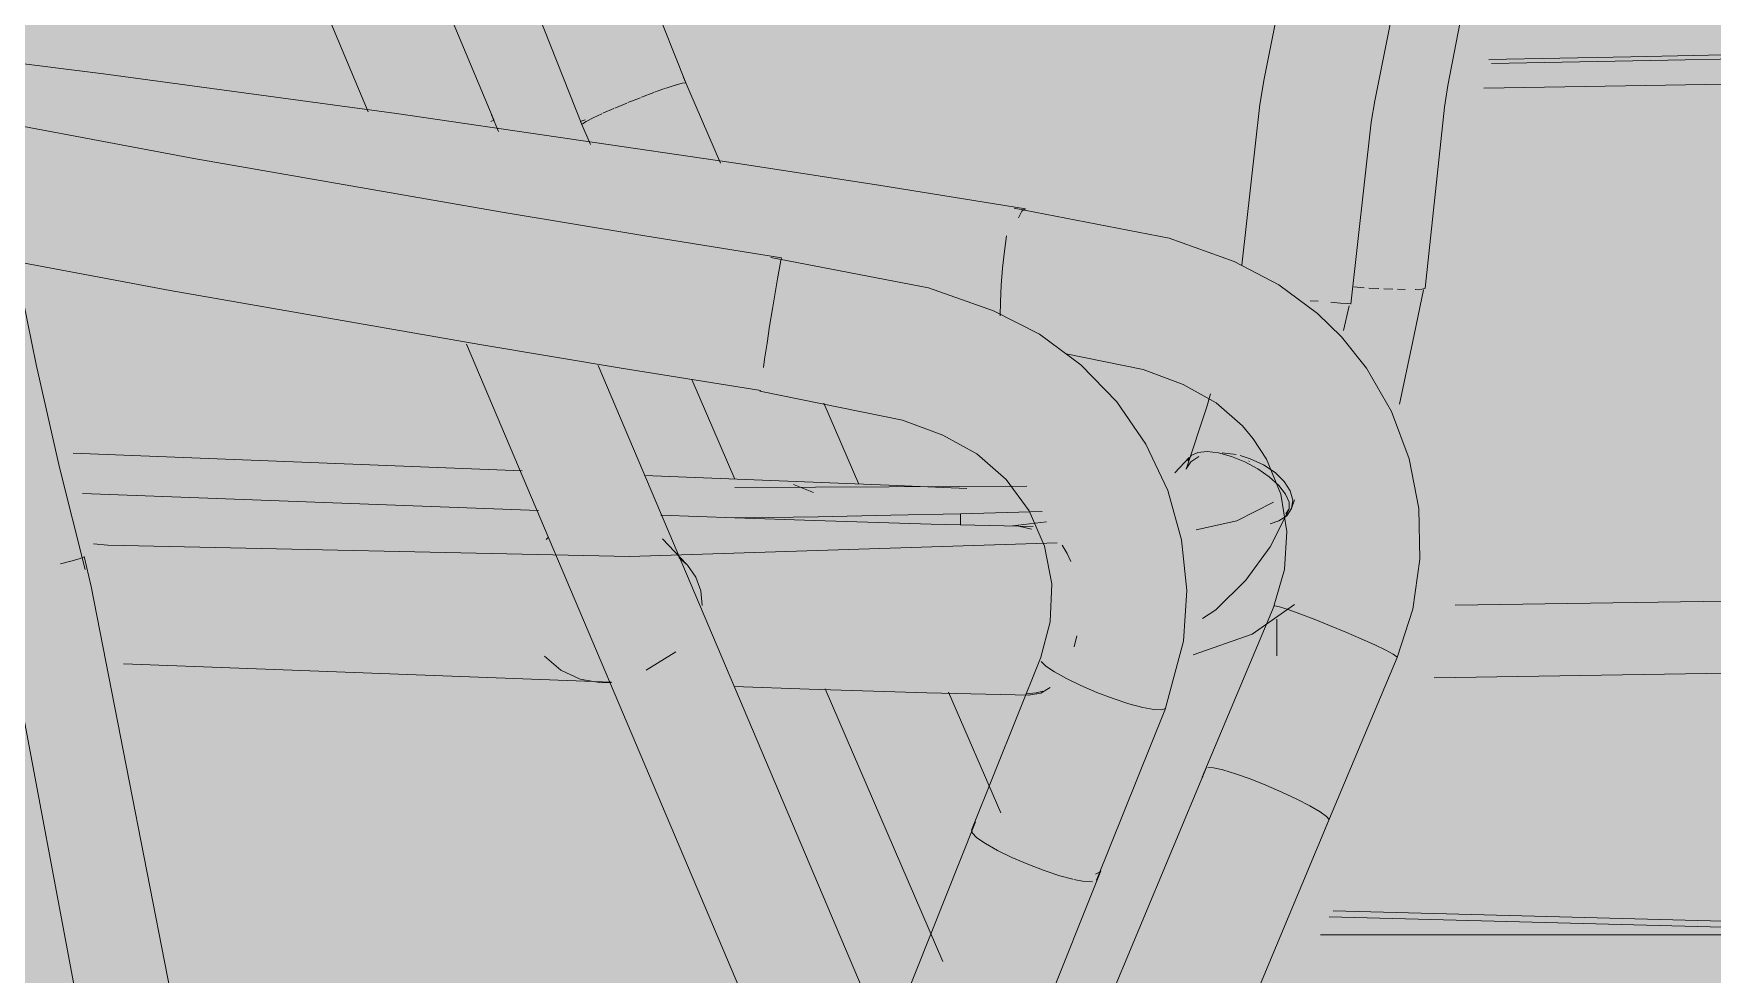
# Model space of a CAD drawing. Header units: inches. Extents: x 31213 to 31218, y -65 to 66.
# Drawn here: x 31215.10627 to 31215.11353, y 65.97429 to 65.97835 of the extents above; entities that cross this region are included whole.
import ezdxf

# ---------------------------------------------------------------- set-up
doc = ezdxf.new("R2010")
doc.units = ezdxf.units.IN
doc.header["$MEASUREMENT"] = 0
for name, color, linetype, lineweight in [('A-FLOR-OTLN', 90, 'Continuous', 9), ('A-GLAZ-CURT', 52, 'Continuous', 9), ('I-FURN', 30, 'Continuous', 9), ('Q-CASE', 31, 'Continuous', 9)]:
    doc.layers.add(name, color=color, linetype=linetype, lineweight=lineweight)

msp = doc.modelspace()

# ---------------------------------------------------------------- hatches: boundary and pattern name
at = {"layer": 'A-GLAZ-CURT', "lineweight": 5, "transparency": 33554458}
msp.add_hatch(color=256, dxfattribs=at).paths.add_polyline_path([(31215.1004862, 65.9601934), (31215.115934, 65.9605782), (31215.115934, 66.0184789), (31215.1004862, 66.0186593), (31215.1004862, 65.9605552)], flags=0)
at = {"layer": 'I-FURN', "lineweight": 5}
h = msp.add_hatch(color=256, dxfattribs=at)
h.paths.add_polyline_path([(31215.1119537, 65.9771778), (31215.1119241, 65.9771873), (31215.1119529, 65.977178)], flags=0)
h.paths.add_polyline_path([(31215.1119663, 65.977297), (31215.1119703, 65.9773252), (31215.1119703, 65.9773321)], flags=0)
h.paths.add_polyline_path([(31215.1119243, 65.979052), (31215.1119527, 65.9791465), (31215.1119313, 65.9790858)], flags=0)
h.paths.add_polyline_path([(31215.1126246, 65.9806432), (31215.1126809, 65.9808138), (31215.1127563, 65.9810029), (31215.1128264, 65.9812204), (31215.1127063, 65.9811656), (31215.1126277, 65.9806574)], flags=0)
for points in [[(31215.1116579, 65.9772671), (31215.1117366, 65.9779386), (31215.1119936, 65.979386), (31215.1120411, 65.9796149), (31215.1122106, 65.9802358), (31215.1121726, 65.9804375), (31215.1121387, 65.9804376), (31215.1118693, 65.979386), (31215.1117447, 65.9787807), (31215.111544, 65.9773364), (31215.1116302, 65.977284)], [(31215.1117932, 65.9780111), (31215.1120564, 65.979386), (31215.1121459, 65.9797981), (31215.1119341, 65.9798489), (31215.1117021, 65.9787709), (31215.1115967, 65.9780419), (31215.1117319, 65.9780208)], [(31215.1120546, 65.977969), (31215.1123273, 65.979386), (31215.11239, 65.9797408), (31215.1121459, 65.9797981), (31215.1119526, 65.9789079), (31215.1117932, 65.9780111), (31215.1120408, 65.9779714)], [(31215.1123573, 65.9780307), (31215.112371, 65.9780328), (31215.1126219, 65.9793857), (31215.1126945, 65.979793), (31215.1124421, 65.9797966), (31215.1121512, 65.9782962), (31215.112115, 65.9780571), (31215.1123282, 65.9780314)], [(31215.1121102, 65.9780578), (31215.1124303, 65.9797405), (31215.1121076, 65.9780582)], [(31215.1088419, 65.9780536), (31215.109091, 65.9781398), (31215.1086733, 65.9791558), (31215.1085465, 65.979134), (31215.10843, 65.9790931), (31215.1086335, 65.9785749)], [(31215.1086456, 65.9779626), (31215.1088419, 65.9780536), (31215.10843, 65.9790931), (31215.1082435, 65.9789774), (31215.1086405, 65.9779752)], [(31215.1081211, 65.9779572), (31215.1082384, 65.9780346), (31215.1078275, 65.9789782), (31215.1076637, 65.9788837), (31215.1076053, 65.9788586), (31215.1080057, 65.9779735), (31215.1081205, 65.9779573)], [(31215.1079746, 65.9779779), (31215.1076053, 65.9788586), (31215.1073933, 65.9788016), (31215.1077532, 65.9780093), (31215.1079486, 65.9779816)], [(31215.1067197, 65.9778577), (31215.1067175, 65.9780049), (31215.1066674, 65.9781216), (31215.1065824, 65.9781776), (31215.1058753, 65.9782485), (31215.1059763, 65.9781689), (31215.106036, 65.9780218), (31215.1060657, 65.9779923), (31215.1061007, 65.9780104), (31215.1061116, 65.9779708), (31215.1067176, 65.977858)], [(31215.1093397, 65.9774865), (31215.1093489, 65.9777729), (31215.1093387, 65.9777868), (31215.106628, 65.9781587), (31215.1066979, 65.9780691), (31215.1067221, 65.9778914), (31215.1067197, 65.9778577), (31215.1092528, 65.9774994)], [(31215.108153, 65.9772999), (31215.1082134, 65.9775006), (31215.1082957, 65.9775801), (31215.1056875, 65.9780057), (31215.10559, 65.9779115), (31215.1055379, 65.9777724), (31215.1081283, 65.9773042)], [(31215.1117056, 65.9772381), (31215.1117932, 65.9780111), (31215.111578, 65.9780448), (31215.1115035, 65.9773531), (31215.1116555, 65.9772685), (31215.1117053, 65.9772382)], [(31215.1119524, 65.977185), (31215.1120116, 65.9779761), (31215.1117932, 65.9780111), (31215.1117105, 65.9772351), (31215.1118264, 65.9771949), (31215.1119292, 65.977187)], [(31215.1120249, 65.9772536), (31215.1120513, 65.9779357), (31215.1120028, 65.9772553), (31215.1120128, 65.9772545)], [(31215.108206, 65.9770073), (31215.1081631, 65.9770487), (31215.1081447, 65.9772255), (31215.1081283, 65.9773042), (31215.1055379, 65.9777724), (31215.1055453, 65.9776256), (31215.10561, 65.9775104), (31215.1057149, 65.9774578), (31215.1081284, 65.9770207)], [(31215.109326, 65.977411), (31215.1093397, 65.9774865), (31215.1070406, 65.9777988), (31215.1093114, 65.9774133)], [(31215.1104685, 65.9773094), (31215.1105454, 65.9775851), (31215.1105588, 65.9775953), (31215.1093489, 65.9777729), (31215.1093558, 65.9776306), (31215.1093397, 65.9774865), (31215.1103167, 65.9773336)], [(31215.1094545, 65.9770874), (31215.1095061, 65.9773825), (31215.1082688, 65.9775719), (31215.1082134, 65.9775006), (31215.108153, 65.9772999), (31215.1092201, 65.9771251)], [(31215.1113264, 65.9771288), (31215.1114087, 65.9773786), (31215.1109983, 65.9775171), (31215.1104977, 65.9775717), (31215.1104619, 65.9773388), (31215.1109286, 65.9772586)], [(31215.1102867, 65.9768454), (31215.1104202, 65.9771503), (31215.1099469, 65.977303), (31215.1094491, 65.9773622), (31215.1094097, 65.9770565), (31215.1098559, 65.9769845)], [(31215.1112405, 65.9768365), (31215.1112549, 65.9769337), (31215.1113264, 65.9771288), (31215.1109025, 65.9772672), (31215.1104619, 65.9773388), (31215.1104729, 65.9771236), (31215.110821, 65.9769539), (31215.1112376, 65.9768374)], [(31215.1121507, 65.9756691), (31215.1122527, 65.9760467), (31215.1122217, 65.9764255), (31215.1121577, 65.9766622), (31215.1119546, 65.9769804), (31215.1118938, 65.9770564), (31215.1116258, 65.9772586), (31215.1114362, 65.9773438), (31215.1113264, 65.9771288), (31215.1117454, 65.9768072), (31215.1119463, 65.9763189), (31215.1118756, 65.975794), (31215.1121181, 65.9756866)], [(31215.1094164, 65.9768096), (31215.1094432, 65.9770136), (31215.1094545, 65.9770874), (31215.108153, 65.9772999), (31215.10815, 65.9770955), (31215.108206, 65.9770073), (31215.1094031, 65.9768117)], [(31215.1119954, 65.9770098), (31215.112042, 65.9772719), (31215.1119767, 65.977286), (31215.1119823, 65.9770263), (31215.1119866, 65.9770208)], [(31215.112166, 65.9767704), (31215.1122533, 65.9772404), (31215.1120435, 65.9772379), (31215.1120128, 65.976988), (31215.1121522, 65.9767949)], [(31215.1122755, 65.9772413), (31215.1122328, 65.9772461), (31215.1122741, 65.9772413)], [(31215.1102027, 65.9766179), (31215.1102867, 65.9768454), (31215.109766, 65.976999), (31215.1094097, 65.9770565), (31215.1094096, 65.9768088), (31215.1099958, 65.9766858), (31215.1101507, 65.976635)], [(31215.111251, 65.9768383), (31215.1107405, 65.9769657), (31215.1108446, 65.976937), (31215.1112376, 65.9768415)], [(31215.1112753, 65.9765009), (31215.1113563, 65.9765371), (31215.1114713, 65.9765324), (31215.1114879, 65.9766867), (31215.1113647, 65.9767883), (31215.1113167, 65.9766312)], [(31215.1115353, 65.9765503), (31215.1115672, 65.9766257), (31215.1114601, 65.9766846), (31215.1114651, 65.9766212), (31215.111521, 65.9766182), (31215.1114904, 65.9765504), (31215.1115321, 65.9765503)], [(31215.111532, 65.9765002), (31215.1115089, 65.9765215), (31215.1115292, 65.9765008)], [(31215.111325, 65.9758324), (31215.1115586, 65.9761033), (31215.1116849, 65.9763611), (31215.1116558, 65.9763982), (31215.1114789, 65.9761429), (31215.1113243, 65.9760314), (31215.1113234, 65.9758541)], [(31215.1122611, 65.9761849), (31215.1122369, 65.976409), (31215.1122185, 65.9764089), (31215.112261, 65.9761857)], [(31215.1065578, 65.9728986), (31215.1064633, 65.9737326), (31215.106235, 65.9751136), (31215.1059889, 65.9761865), (31215.1059253, 65.9763731), (31215.1058501, 65.9763731), (31215.1058249, 65.9762409), (31215.1059619, 65.9757316), (31215.1061647, 65.9747373), (31215.1064409, 65.9729193), (31215.1065513, 65.9729151)], [(31215.1107712, 65.9758427), (31215.110749, 65.9760285), (31215.1107239, 65.9761133), (31215.1106521, 65.9762049), (31215.1105181, 65.976223), (31215.1092994, 65.9762448), (31215.1092764, 65.9758869), (31215.1107695, 65.9758428)], [(31215.1102485, 65.976222), (31215.110279, 65.9762366), (31215.1102485, 65.976276), (31215.1098645, 65.9762405), (31215.1100932, 65.9762262)], [(31215.1068487, 65.9739324), (31215.1069133, 65.9739489), (31215.1065454, 65.9758375), (31215.106474, 65.9760838), (31215.1064372, 65.9760729), (31215.1065636, 65.9755394), (31215.1068033, 65.9742258)], [(31215.1086183, 65.975901), (31215.1085535, 65.976008), (31215.1084014, 65.9760155), (31215.108386, 65.9759215)], [(31215.1091458, 65.9758941), (31215.1091, 65.9760544), (31215.1090654, 65.9760837), (31215.1091247, 65.9759438)], [(31215.1062056, 65.9738196), (31215.1065182, 65.9738591), (31215.1062968, 65.9751136), (31215.1060916, 65.9760095), (31215.1057997, 65.97595), (31215.1060228, 65.9748887)], [(31215.1087268, 65.9755464), (31215.1087222, 65.9755655), (31215.1087455, 65.9755937), (31215.1086183, 65.975901), (31215.108386, 65.9759215), (31215.108427, 65.9757378), (31215.1085518, 65.9756006), (31215.108724, 65.9755469)], [(31215.1115643, 65.9750544), (31215.1118756, 65.975794), (31215.1116386, 65.9758779), (31215.111348, 65.9751352), (31215.1114966, 65.9750817)], [(31215.1118547, 65.9749177), (31215.1121507, 65.9756691), (31215.1118756, 65.975794), (31215.1115643, 65.9750544), (31215.111839, 65.9749286)], [(31215.110571, 65.9747615), (31215.1108578, 65.9755092), (31215.1106282, 65.9756385), (31215.1106258, 65.9756524), (31215.1103304, 65.9748968), (31215.1104399, 65.9748216), (31215.1105022, 65.9747912)], [(31215.1108506, 65.974685), (31215.1108666, 65.9746915), (31215.1111494, 65.9754287), (31215.1110078, 65.9754553), (31215.1108578, 65.9754756), (31215.110571, 65.9747615), (31215.1108174, 65.9746864)], [(31215.1110837, 65.9738682), (31215.1115761, 65.9751128), (31215.1113488, 65.9751803), (31215.1108432, 65.973971), (31215.1110157, 65.9738965)], [(31215.1113712, 65.9737541), (31215.1118622, 65.9749684), (31215.1116692, 65.9750736), (31215.1116001, 65.9751033), (31215.1110837, 65.9738682), (31215.1113566, 65.973759)], [(31215.1101205, 65.9736588), (31215.1105712, 65.9747878), (31215.1103613, 65.9749093), (31215.1103453, 65.9749327), (31215.1099026, 65.973757), (31215.1101177, 65.97366)], [(31215.1103855, 65.9735225), (31215.1104026, 65.9735231), (31215.1108633, 65.9747189), (31215.1107113, 65.9747393), (31215.1105712, 65.9747878), (31215.1101205, 65.9736588), (31215.1103947, 65.9735456)]]:
    msp.add_hatch(color=256, dxfattribs=at).paths.add_polyline_path(points, flags=0)
h = msp.add_hatch(color=256, dxfattribs=at)
h.paths.add_polyline_path([(31215.1064537, 65.9760118), (31215.1064944, 65.9760331), (31215.1061482, 65.9773747), (31215.1060799, 65.9773688), (31215.106425, 65.9761181)], flags=0)
h.paths.add_polyline_path([(31215.1060895, 65.9779751), (31215.1060499, 65.9780667), (31215.1060064, 65.9782093), (31215.1058753, 65.9782652), (31215.1059024, 65.9782326), (31215.1059859, 65.9781545), (31215.1060359, 65.9780218), (31215.1060696, 65.9779789)], flags=0)
h = msp.add_hatch(color=256, dxfattribs=at)
h.paths.add_polyline_path([(31215.1131856, 65.9681109), (31215.1134142, 65.9681162), (31215.1121786, 65.9709069), (31215.1119239, 65.9708993), (31215.1131265, 65.968111)], flags=0)
h.paths.add_polyline_path([(31215.1114759, 65.9719381), (31215.1117588, 65.9719542), (31215.1112113, 65.9731607), (31215.1110807, 65.9728543), (31215.1114689, 65.9719542)], flags=0)
h.paths.add_polyline_path([(31215.1107657, 65.9735845), (31215.1108967, 65.9739528), (31215.1107678, 65.9741941), (31215.110653, 65.9738457), (31215.1107316, 65.9736635)], flags=0)
h.paths.add_polyline_path([(31215.1103172, 65.9746242), (31215.1104523, 65.9749831), (31215.1101961, 65.9755053), (31215.1099372, 65.9755053), (31215.1102783, 65.9747146)], flags=0)
h.paths.add_polyline_path([(31215.1098389, 65.9764051), (31215.1096672, 65.9767587), (31215.1093844, 65.9767869), (31215.1095622, 65.976416), (31215.1098367, 65.9764052)], flags=0)
h.paths.add_polyline_path([(31215.1092404, 65.9777927), (31215.1090677, 65.9781557), (31215.1088375, 65.978055), (31215.1089321, 65.9778385), (31215.1092399, 65.9777928)], flags=0)
h = msp.add_hatch(color=256, dxfattribs=at)
h.paths.add_polyline_path([(31215.1131265, 65.968111), (31215.1119239, 65.9708993), (31215.1117059, 65.9708624), (31215.1129042, 65.9681156), (31215.1130688, 65.9681115)], flags=0)
h.paths.add_polyline_path([(31215.1112452, 65.9719306), (31215.1114689, 65.9719542), (31215.1110656, 65.9728189), (31215.1109644, 65.9725815), (31215.1112406, 65.9719412)], flags=0)
h.paths.add_polyline_path([(31215.1106495, 65.9733116), (31215.1107657, 65.9735845), (31215.1106281, 65.9738457), (31215.110541, 65.973563), (31215.1105792, 65.9734745)], flags=0)
h.paths.add_polyline_path([(31215.1102048, 65.9743425), (31215.1103172, 65.9746242), (31215.1099192, 65.975513), (31215.1096975, 65.9755185), (31215.1101205, 65.974538)], flags=0)
h.paths.add_polyline_path([(31215.1095441, 65.9764167), (31215.109368, 65.9768083), (31215.1091357, 65.976821), (31215.1093304, 65.9764251), (31215.1095344, 65.9764171)], flags=0)
h.paths.add_polyline_path([(31215.1089308, 65.9778387), (31215.1088375, 65.978055), (31215.108646, 65.9779561), (31215.1087035, 65.9778724), (31215.1089294, 65.9778389)], flags=0)
h = msp.add_hatch(color=256, dxfattribs=at)
h.paths.add_polyline_path([(31215.1061833, 65.9769926), (31215.1061717, 65.9769859), (31215.1061717, 65.9770038)], flags=0)
h.paths.add_polyline_path([(31215.1067569, 65.9723), (31215.1070101, 65.9723582), (31215.1069488, 65.9728704), (31215.1069765, 65.9728735), (31215.1069489, 65.97311), (31215.1068617, 65.9738126), (31215.1068398, 65.9737506), (31215.1064212, 65.9760918), (31215.1062387, 65.9767894), (31215.1061276, 65.9771885), (31215.1061166, 65.9771939), (31215.106093, 65.9773193), (31215.1060546, 65.9773926), (31215.1056877, 65.9774304), (31215.1059725, 65.9764897), (31215.1062971, 65.9751135), (31215.1064667, 65.9741619), (31215.1065827, 65.9733565), (31215.1066368, 65.9728703), (31215.1067559, 65.9723047)], flags=0)
h.paths.add_polyline_path([(31215.1065534, 65.9729378), (31215.1065551, 65.9729678), (31215.1065529, 65.9729421)], flags=0)
h.paths.add_polyline_path([(31215.1060384, 65.9760006), (31215.1060394, 65.9760095), (31215.1060375, 65.976004)], flags=0)
h.paths.add_polyline_path([(31215.1058151, 65.9780291), (31215.1058068, 65.9780441), (31215.1058068, 65.9780291)], flags=0)
h = msp.add_hatch(color=256, dxfattribs=at)
h.paths.add_polyline_path([(31215.1123301, 65.9678567), (31215.1125536, 65.9678621), (31215.111244, 65.9708802), (31215.1109951, 65.9708636), (31215.1122708, 65.9678568)], flags=0)
h.paths.add_polyline_path([(31215.1106757, 65.9719135), (31215.1108325, 65.9719185), (31215.1107421, 65.972069), (31215.1106904, 65.9719478)], flags=0)
h.paths.add_polyline_path([(31215.1103002, 65.9725015), (31215.1104431, 65.9728363), (31215.1103096, 65.9730934), (31215.1101781, 65.9727893), (31215.1102693, 65.9725744)], flags=0)
h.paths.add_polyline_path([(31215.1098651, 65.9735272), (31215.1100049, 65.9738692), (31215.1086948, 65.9769177), (31215.1084101, 65.9769566), (31215.1098625, 65.9735333)], flags=0)
h.paths.add_polyline_path([(31215.10828, 65.9779346), (31215.1082384, 65.9779988), (31215.1081821, 65.9779485), (31215.1082799, 65.9779346)], flags=0)
h = msp.add_hatch(color=256, dxfattribs=at)
h.paths.add_polyline_path([(31215.1122741, 65.9772477), (31215.112288, 65.9772505), (31215.1123206, 65.9776426)], flags=0)
h.paths.add_polyline_path([(31215.1122019, 65.9772461), (31215.1122741, 65.9772477), (31215.1123282, 65.9780314), (31215.1121076, 65.9780378), (31215.1120249, 65.9772536), (31215.1121916, 65.9772463)], flags=0)
h = msp.add_hatch(color=256, dxfattribs=at)
h.paths.add_polyline_path([(31215.1104506, 65.9771095), (31215.110425, 65.9771241), (31215.1104281, 65.9771222)], flags=0)
h.paths.add_polyline_path([(31215.1104513, 65.9771318), (31215.1104685, 65.9773094), (31215.1093385, 65.9774799), (31215.1093266, 65.9774109), (31215.1100853, 65.9772586), (31215.1104281, 65.977147)], flags=0)
h = msp.add_hatch(color=256, dxfattribs=at)
h.paths.add_polyline_path([(31215.1117159, 65.9763356), (31215.1117014, 65.9763903), (31215.1115758, 65.976619), (31215.1115147, 65.9766659), (31215.1114903, 65.9765269), (31215.1116395, 65.9764545), (31215.111705, 65.9763755)], flags=0)
h.paths.add_polyline_path([(31215.1119293, 65.9770733), (31215.1119292, 65.977184), (31215.1117916, 65.9771857), (31215.1119259, 65.9770761)], flags=0)
h = msp.add_hatch(color=256, dxfattribs=at)
h.paths.add_polyline_path([(31215.1111494, 65.9754287), (31215.1111653, 65.9754352), (31215.1112011, 65.9756506)], flags=0)
h.paths.add_polyline_path([(31215.1111494, 65.9754287), (31215.1112336, 65.9759607), (31215.1112046, 65.976187), (31215.1111472, 65.9764404), (31215.1108579, 65.9768224), (31215.1107569, 65.976935), (31215.1104098, 65.9771311), (31215.1102867, 65.9768454), (31215.1107164, 65.9765222), (31215.1109295, 65.9760316), (31215.1108694, 65.9755043), (31215.1111161, 65.97543)], flags=0)
h.paths.add_polyline_path([(31215.1111353, 65.9764293), (31215.1109399, 65.9767234), (31215.1110004, 65.9766531)], flags=0)
h = msp.add_hatch(color=256, dxfattribs=at)
h.paths.add_polyline_path([(31215.1118756, 65.975794), (31215.1119463, 65.9763189), (31215.1117454, 65.9768072), (31215.1113264, 65.9771288), (31215.1112425, 65.9768485), (31215.1115424, 65.9766047), (31215.1116872, 65.9762528), (31215.1116589, 65.9759213), (31215.1116589, 65.9758738), (31215.1118079, 65.9758211)], flags=0)
h.paths.add_polyline_path([(31215.1116168, 65.9765293), (31215.1115424, 65.9766047), (31215.1114964, 65.9766985)], flags=0)
h = msp.add_hatch(color=256, dxfattribs=at)
h.paths.add_polyline_path([(31215.1122708, 65.9678568), (31215.1109884, 65.9708726), (31215.1107521, 65.9708635), (31215.1120427, 65.9678615), (31215.1122123, 65.9678573)], flags=0)
h.paths.add_polyline_path([(31215.1101785, 65.9722156), (31215.1103002, 65.9725015), (31215.1101631, 65.9727544), (31215.1100701, 65.972471), (31215.1101317, 65.972326)], flags=0)
h.paths.add_polyline_path([(31215.1097425, 65.9732432), (31215.1098544, 65.9735525), (31215.1084004, 65.9769667), (31215.1081549, 65.9769856), (31215.1096269, 65.973516)], flags=0)
h = msp.add_hatch(color=256, dxfattribs=at)
h.paths.add_polyline_path([(31215.1112496, 65.9759848), (31215.1112204, 65.9762093), (31215.1112025, 65.976187)], flags=0)
h.paths.add_polyline_path([(31215.1111466, 65.9764462), (31215.110975, 65.9767234), (31215.1110004, 65.9766531)], flags=0)
h.paths.add_polyline_path([(31215.1108536, 65.9768659), (31215.1107662, 65.9769489), (31215.1106619, 65.9769917)], flags=0)
h = msp.add_hatch(color=256, dxfattribs=at)
h.paths.add_polyline_path([(31215.1106865, 65.9757808), (31215.1107162, 65.9758084), (31215.1106535, 65.9756385)], flags=0)
h.paths.add_polyline_path([(31215.1108694, 65.9755043), (31215.1109295, 65.9760316), (31215.1107164, 65.9765222), (31215.1102867, 65.9768454), (31215.1102186, 65.9766273), (31215.1105096, 65.9764077), (31215.1107053, 65.9760439), (31215.1106545, 65.9761155), (31215.1106865, 65.9757808), (31215.1106488, 65.9756181), (31215.1108578, 65.9755092)], flags=0)
h.paths.add_polyline_path([(31215.1106258, 65.9756524), (31215.1106714, 65.9757927), (31215.1106503, 65.9758671), (31215.1106259, 65.9756534)], flags=0)
h = msp.add_hatch(color=256, dxfattribs=at)
h.paths.add_polyline_path([(31215.1093249, 65.9762582), (31215.1106269, 65.9763013), (31215.1105665, 65.976396), (31215.1089475, 65.9763668), (31215.1090116, 65.9762697), (31215.1093188, 65.9762584)], flags=0)
h.paths.add_polyline_path([(31215.1084516, 65.9762904), (31215.1083732, 65.9763992), (31215.1064661, 65.9764444), (31215.1064856, 65.9763631), (31215.1083926, 65.9762926)], flags=0)
h.paths.add_polyline_path([(31215.1054714, 65.9764007), (31215.105412, 65.9765681), (31215.104745, 65.9765992), (31215.1047182, 65.9765739), (31215.1048188, 65.9765507), (31215.1048064, 65.9764986), (31215.1046347, 65.9764352), (31215.105165, 65.9764121), (31215.1054489, 65.9764015)], flags=0)
h = msp.add_hatch(color=256, dxfattribs=at)
h.paths.add_polyline_path([(31215.1107375, 65.9760929), (31215.1106583, 65.9762173), (31215.1106274, 65.9761867), (31215.1107098, 65.9761138), (31215.1107437, 65.9760581)], flags=0)
h.paths.add_polyline_path([(31215.1113137, 65.9760378), (31215.1113127, 65.9760507), (31215.1113115, 65.9760479)], flags=0)
h.paths.add_polyline_path([(31215.1113227, 65.9760435), (31215.1114938, 65.9761644), (31215.1116454, 65.9764076), (31215.1114879, 65.9765093), (31215.1113455, 65.9765454), (31215.1112367, 65.9764035), (31215.1112395, 65.9763944), (31215.1113219, 65.9760498)], flags=0)
h = msp.add_hatch(color=256, dxfattribs=at)
h.paths.add_polyline_path([(31215.1116558, 65.9762454), (31215.1116849, 65.9763997), (31215.1115758, 65.976491), (31215.1114412, 65.9764941), (31215.1114632, 65.9764617), (31215.1115275, 65.9764907), (31215.1116674, 65.9763834), (31215.1116716, 65.976335), (31215.1116328, 65.9762463)], flags=0)
h.paths.add_polyline_path([(31215.1112565, 65.976464), (31215.1113667, 65.9765244), (31215.111256, 65.9764656)], flags=0)
h = msp.add_hatch(color=256, dxfattribs=at)
h.paths.add_polyline_path([(31215.1096523, 65.9763913), (31215.1098507, 65.9764047), (31215.1089247, 65.9764209), (31215.108935, 65.9763967), (31215.1093776, 65.9763934)], flags=0)
h.paths.add_polyline_path([(31215.1084055, 65.9764007), (31215.1083793, 65.9764627), (31215.1064495, 65.9765129), (31215.1064761, 65.9764894), (31215.1082412, 65.9764063), (31215.1083934, 65.9764008)], flags=0)
h = msp.add_hatch(color=256, dxfattribs=at)
h.paths.add_polyline_path([(31215.1092764, 65.9758869), (31215.1093017, 65.9762593), (31215.1089968, 65.9762458), (31215.1091274, 65.9760151), (31215.1091377, 65.9759838), (31215.109153, 65.9758915)], flags=0)
h.paths.add_polyline_path([(31215.1083862, 65.9759199), (31215.1084013, 65.9760155), (31215.1084727, 65.9762369), (31215.1084178, 65.976292), (31215.1064892, 65.9763414), (31215.1065988, 65.9759861), (31215.108386, 65.9759199)], flags=0)
h.paths.add_polyline_path([(31215.1055699, 65.9760242), (31215.1054474, 65.976402), (31215.1048102, 65.976399), (31215.1048237, 65.9762354), (31215.1048209, 65.976052), (31215.1055431, 65.9760252)], flags=0)
h = msp.add_hatch(color=256, dxfattribs=at)
h.paths.add_polyline_path([(31215.1112958, 65.9756854), (31215.1115703, 65.9758222), (31215.1117335, 65.9759657), (31215.1117426, 65.9762934), (31215.1116911, 65.9763346), (31215.1116174, 65.9762254), (31215.1114806, 65.9760023), (31215.1113742, 65.9759157), (31215.1113776, 65.9758847), (31215.1113298, 65.97579), (31215.1112962, 65.9756873)], flags=0)
h.paths.add_polyline_path([(31215.1114653, 65.975939), (31215.1114895, 65.9760054), (31215.1114806, 65.9759588), (31215.1114672, 65.9759414)], flags=0)
h = msp.add_hatch(color=256, dxfattribs=at)
h.paths.add_polyline_path([(31215.1105228, 65.9762229), (31215.1106099, 65.976237), (31215.1106472, 65.9762516), (31215.1105986, 65.9762849), (31215.110279, 65.9762767), (31215.110279, 65.9762291), (31215.1105182, 65.976223)], flags=0)
h.paths.add_polyline_path([(31215.1106728, 65.976246), (31215.1106611, 65.9762763), (31215.1106704, 65.9762516)], flags=0)
h = msp.add_hatch(color=256, dxfattribs=at)
h.paths.add_polyline_path([(31215.1087633, 65.9755521), (31215.1087291, 65.9755625), (31215.1085518, 65.9756006), (31215.108424, 65.9757462), (31215.1083424, 65.9759215), (31215.1065839, 65.9759866), (31215.1066742, 65.975627), (31215.10873, 65.9755535)], flags=0)
h.paths.add_polyline_path([(31215.1092723, 65.9755964), (31215.1092764, 65.9758869), (31215.109153, 65.9758774), (31215.1092571, 65.9756321)], flags=0)
h.paths.add_polyline_path([(31215.1056666, 65.9756644), (31215.1055699, 65.9760242), (31215.1048209, 65.976052), (31215.1047771, 65.9756973), (31215.1056466, 65.9756651)], flags=0)
h = msp.add_hatch(color=256, dxfattribs=at)
h.paths.add_polyline_path([(31215.1112966, 65.9756625), (31215.1113445, 65.975692), (31215.1113011, 65.9756874)], flags=0)
h.paths.add_polyline_path([(31215.1114933, 65.975759), (31215.111706, 65.9758685), (31215.1117237, 65.9758865), (31215.1117198, 65.9759449), (31215.1115166, 65.9757781)], flags=0)
h.paths.add_polyline_path([(31215.1117352, 65.9758887), (31215.1117769, 65.9759654), (31215.1117356, 65.9758896)], flags=0)
h = msp.add_hatch(color=256, dxfattribs=at)
h.paths.add_polyline_path([(31215.1107087, 65.9756294), (31215.1107649, 65.9758429), (31215.1107334, 65.9758436), (31215.110746, 65.9757439), (31215.110709, 65.9756304)], flags=0)
h.paths.add_polyline_path([(31215.1106276, 65.975501), (31215.1106847, 65.9755696), (31215.1107223, 65.9757484), (31215.1107087, 65.9758442), (31215.1092764, 65.9758869), (31215.1092964, 65.9755397), (31215.1093017, 65.9755299), (31215.1105851, 65.9755015)], flags=0)
at = {"layer": 'Q-CASE', "lineweight": 5}
h = msp.add_hatch(color=256, dxfattribs=at)
h.paths.add_polyline_path([(31215.1043175, 65.9764744), (31215.1043704, 65.9764542), (31215.1043453, 65.9764735)], flags=0)
h.paths.add_polyline_path([(31215.1050589, 65.9782113), (31215.1050966, 65.9781777), (31215.1050966, 65.9782097), (31215.1050815, 65.9782104)], flags=0)
h.paths.add_polyline_path([(31215.1028193, 65.9684701), (31215.1033827, 65.9684967), (31215.1037582, 65.9757198), (31215.1038349, 65.9759176), (31215.1037779, 65.9759214), (31215.1037652, 65.9759907), (31215.1037652, 65.9760143), (31215.1037492, 65.9760669), (31215.1037492, 65.9761287), (31215.1037492, 65.9761826), (31215.1037652, 65.9762214), (31215.1037492, 65.9762431), (31215.103941, 65.9764123), (31215.1044885, 65.9765209), (31215.1044885, 65.9765358), (31215.104833, 65.9766025), (31215.105424, 65.9765925), (31215.1050884, 65.9776278), (31215.1048751, 65.9778478), (31215.1048502, 65.9779648), (31215.1050169, 65.9781845), (31215.1050966, 65.9782194), (31215.1053677, 65.978256), (31215.1057987, 65.9782482), (31215.1063371, 65.9781963), (31215.1077172, 65.9780472), (31215.1070934, 65.9796158), (31215.1070671, 65.9798432), (31215.1071337, 65.9801641), (31215.1072458, 65.9804146), (31215.1074657, 65.9806457), (31215.1076899, 65.9807909), (31215.1078727, 65.9808787), (31215.1083223, 65.9809919), (31215.1116473, 65.9815318), (31215.1116473, 65.9857475), (31215.1028193, 65.9856682), (31215.1028193, 65.9826895), (31215.1041565, 65.9826863), (31215.1041565, 65.9820851), (31215.1028193, 65.9818793), (31215.1028193, 65.9686446)], flags=0)
h.paths.add_polyline_path([(31215.1041705, 65.9755157), (31215.1041682, 65.9756166), (31215.1041299, 65.9755184), (31215.1041682, 65.9755159)], flags=0)
h.paths.add_polyline_path([(31215.1038701, 65.9684909), (31215.104203, 65.9685034), (31215.1044973, 65.9757275), (31215.104274, 65.9757372), (31215.1041755, 65.9755307), (31215.104197, 65.9755137), (31215.1042076, 65.9755124), (31215.1038774, 65.9686445)], flags=0)
h.paths.add_polyline_path([(31215.1046846, 65.968507), (31215.1077329, 65.9685672), (31215.1086992, 65.9708035), (31215.1073908, 65.9707988), (31215.1067429, 65.9711672), (31215.1065276, 65.9714518), (31215.1064312, 65.971666), (31215.1062859, 65.9721282), (31215.1060967, 65.9731647), (31215.1060011, 65.97394), (31215.1056743, 65.9756621), (31215.1049779, 65.9756693), (31215.1046902, 65.9686444)], flags=0)
h.paths.add_polyline_path([(31215.1083703, 65.9685798), (31215.1086414, 65.9685852), (31215.1095785, 65.9708269), (31215.1093824, 65.970821), (31215.1093262, 65.970792), (31215.108398, 65.9686441)], flags=0)
h.paths.add_polyline_path([(31215.109273, 65.9685977), (31215.1116473, 65.9686446), (31215.1116473, 65.9687745), (31215.1107614, 65.9708621), (31215.1102206, 65.9708195), (31215.1092928, 65.968644)], flags=0)
h.paths.add_polyline_path([(31215.1116473, 65.9700194), (31215.1116473, 65.9708885), (31215.1112904, 65.9708601), (31215.1114687, 65.9704401)], flags=0)
h.paths.add_polyline_path([(31215.1091622, 65.9718749), (31215.1097522, 65.9732403), (31215.1087671, 65.9755472), (31215.1085606, 65.9755549), (31215.1066701, 65.9756251), (31215.1069498, 65.974191), (31215.1070752, 65.9733064), (31215.1071487, 65.9728134), (31215.1073462, 65.9721392), (31215.1073614, 65.9721098), (31215.1073853, 65.9720937), (31215.1075503, 65.9719522), (31215.1076043, 65.9719463), (31215.1077718, 65.9718783), (31215.1090215, 65.9718761)], flags=0)
h.paths.add_polyline_path([(31215.1097971, 65.9718817), (31215.1100507, 65.9718898), (31215.1101883, 65.9722125), (31215.1100653, 65.9725023), (31215.1098502, 65.9720045)], flags=0)
h.paths.add_polyline_path([(31215.1108426, 65.9719152), (31215.1112419, 65.971952), (31215.110962, 65.9725577), (31215.1107655, 65.972097), (31215.110827, 65.971952)], flags=0)
h.paths.add_polyline_path([(31215.1116473, 65.9722268), (31215.1116207, 65.9741145), (31215.1112475, 65.9731533), (31215.1114687, 65.9726407)], flags=0)
h.paths.add_polyline_path([(31215.110453, 65.9728333), (31215.1106562, 65.9733096), (31215.1105211, 65.973561), (31215.1103461, 65.9730852), (31215.1104078, 65.9729399)], flags=0)
h.paths.add_polyline_path([(31215.1100183, 65.9738575), (31215.1101954, 65.9743775), (31215.1096933, 65.9755175), (31215.1093141, 65.9755168), (31215.1100146, 65.9738663)], flags=0)
h.paths.add_polyline_path([(31215.1109166, 65.9739203), (31215.1116473, 65.9756626), (31215.1116153, 65.9757988), (31215.1114974, 65.9757558), (31215.1113351, 65.9756777), (31215.1112972, 65.9756219), (31215.1112093, 65.9752868), (31215.1107885, 65.9742173), (31215.1109128, 65.9739292)], flags=0)
h.paths.add_polyline_path([(31215.1104589, 65.9749812), (31215.1106371, 65.9754983), (31215.1102419, 65.9754841), (31215.1104532, 65.9749944)], flags=0)
h.paths.add_polyline_path([(31215.1101136, 65.9763922), (31215.1105737, 65.9764147), (31215.1104635, 65.9765025), (31215.1102426, 65.9766103), (31215.1097202, 65.9767497), (31215.1097088, 65.9767198), (31215.1098574, 65.9764029), (31215.1101072, 65.9763925)], flags=0)
h.paths.add_polyline_path([(31215.1093122, 65.9764244), (31215.1091304, 65.9768457), (31215.1087359, 65.9768792), (31215.1089224, 65.9764398), (31215.1093108, 65.9764245)], flags=0)
h.paths.add_polyline_path([(31215.1110935, 65.9766284), (31215.1112405, 65.9764383), (31215.1112921, 65.9765219), (31215.1113614, 65.9767996), (31215.111277, 65.9768303), (31215.1108737, 65.9769106), (31215.1109976, 65.9767674), (31215.1110842, 65.9766418)], flags=0)
h.paths.add_polyline_path([(31215.1112308, 65.9764295), (31215.1112202, 65.9764491), (31215.1112286, 65.9764327)], flags=0)
h.paths.add_polyline_path([(31215.1083854, 65.976461), (31215.1081534, 65.9770077), (31215.1062873, 65.9772997), (31215.1064485, 65.9765374), (31215.1082608, 65.9764659)], flags=0)
h.paths.add_polyline_path([(31215.1111645, 65.9765105), (31215.1109695, 65.9767758), (31215.1111479, 65.976538)], flags=0)
h.paths.add_polyline_path([(31215.1109535, 65.9767948), (31215.110914, 65.9768627), (31215.1109353, 65.9768151), (31215.1109508, 65.9767979)], flags=0)
h.paths.add_polyline_path([(31215.1084291, 65.9800561), (31215.1084023, 65.9800561), (31215.108424, 65.9800481)], flags=0)
h.paths.add_polyline_path([(31215.1115059, 65.977353), (31215.1115874, 65.9780424), (31215.1116473, 65.9785238), (31215.1116473, 65.9810208), (31215.1088705, 65.9805578), (31215.108751, 65.9805084), (31215.1085174, 65.9802596), (31215.1084359, 65.9799967), (31215.108498, 65.9796559), (31215.1092466, 65.9777911), (31215.1110865, 65.9774946), (31215.1115019, 65.9773544)], flags=0)
h.paths.add_polyline_path([(31215.1075502, 65.9799701), (31215.1076708, 65.9801911), (31215.1076601, 65.9801592), (31215.1075523, 65.9799173)], flags=0)
h.paths.add_polyline_path([(31215.1086867, 65.9778743), (31215.108289, 65.9788735), (31215.1079707, 65.979777), (31215.107946, 65.9800165), (31215.1079929, 65.9802343), (31215.1080181, 65.9803019), (31215.1080105, 65.980417), (31215.1077656, 65.9803073), (31215.1076487, 65.9801961), (31215.1075361, 65.9799548), (31215.1075502, 65.9799701), (31215.107521, 65.9796365), (31215.107577, 65.9795811), (31215.1078805, 65.9789077), (31215.108291, 65.977932), (31215.108663, 65.9778778)], flags=0)
h.paths.add_polyline_path([(31215.1075962, 65.9795811), (31215.1075549, 65.9797247), (31215.1075718, 65.9797614), (31215.1075879, 65.9796425)], flags=0)
h.paths.add_polyline_path([(31215.108424, 65.9797383), (31215.1084517, 65.9797414), (31215.108423, 65.9797414)], flags=0)

# ---------------------------------------------------------------- linework, layer by layer
at = {"layer": 'A-FLOR-OTLN'}
for p, q in [((31215.1154666, 65.9759274), (31215.1124176, 65.9758811)), ((31215.1154622, 65.975616), (31215.1123275, 65.9755677)), ((31215.1118736, 65.9745349), (31215.1154453, 65.974439)), ((31215.1118909, 65.9745603), (31215.1154457, 65.9744649))]:
    msp.add_line(p, q, dxfattribs=at)
for points in [[(31215.1125639, 65.9782403, 0), (31215.113178, 65.9782521, 0), (31215.1137832, 65.978264, 0), (31215.1143793, 65.978276, 0), (31215.1149663, 65.9782882, 0), (31215.115544, 65.9783005, 0)], [(31215.1125748, 65.9782223, 0), (31215.1131868, 65.9782339, 0), (31215.1137902, 65.9782455, 0), (31215.1143849, 65.9782573, 0), (31215.1149709, 65.9782692, 0), (31215.115548, 65.9782812, 0)], [(31215.1125415, 65.9781158, 0), (31215.1131538, 65.9781262, 0), (31215.1137592, 65.9781366, 0), (31215.1143575, 65.9781472, 0), (31215.1149487, 65.9781578, 0), (31215.1155327, 65.9781686, 0)], [(31215.1154449, 65.9744565, 0), (31215.1145417, 65.9744567, 0), (31215.113639, 65.9744568, 0), (31215.1127371, 65.9744567, 0), (31215.1118358, 65.9744564, 0)]]:
    msp.add_polyline3d(points, dxfattribs=at)
at = {"layer": 'I-FURN'}
for p, q in [((31215.1090923, 65.978139), (31215.108693, 65.9791466)), ((31215.1082624, 65.9779793), (31215.1078365, 65.9789958)), ((31215.1086432, 65.9779592), (31215.1082417, 65.9789723)), ((31215.1077194, 65.9780141), (31215.1073877, 65.9788059)), ((31215.1090465, 65.9781294), (31215.1090073, 65.9781164)), ((31215.109082, 65.978163), (31215.1092418, 65.9777925)), ((31215.1088373, 65.9780517), (31215.108785, 65.97803)), ((31215.1088956, 65.978075), (31215.1088419, 65.9780536)), ((31215.1089542, 65.9780973), (31215.1089006, 65.9780769)), ((31215.109005, 65.9781156), (31215.108957, 65.9780983)), ((31215.1082617, 65.9779784), (31215.1082492, 65.9779718)), ((31215.1082528, 65.9780004), (31215.1082831, 65.977929)), ((31215.1087807, 65.9780281), (31215.1087338, 65.9780076)), ((31215.1115744, 65.9780452), (31215.1114965, 65.9773511)), ((31215.1123719, 65.9780339), (31215.1122888, 65.9772517)), ((31215.1086804, 65.9778727), (31215.1086373, 65.9779726)), ((31215.1086433, 65.9779592), (31215.1086447, 65.9779584)), ((31215.1120554, 65.9779688), (31215.1119672, 65.9771832)), ((31215.1120249, 65.9772536), (31215.1119808, 65.9772568)), ((31215.1120881, 65.9772499), (31215.1120444, 65.9772524)), ((31215.1121485, 65.9772473), (31215.1121097, 65.9772489)), ((31215.1118264, 65.9771949), (31215.1117907, 65.9771975)), ((31215.1119601, 65.9771756), (31215.1119354, 65.9770681)), ((31215.1119602, 65.9771756), (31215.1119599, 65.9771754)), ((31215.1122019, 65.9772461), (31215.1121694, 65.9772467)), ((31215.1097441, 65.9732375), (31215.1081435, 65.9770103)), ((31215.1087126, 65.9769168), (31215.1100105, 65.9738576)), ((31215.1093044, 65.9764259), (31215.1091186, 65.9768569)), ((31215.1096893, 65.9767552), (31215.1098404, 65.9764047)), ((31215.106443, 65.9765391), (31215.1083846, 65.9764626)), ((31215.1114713, 65.9765324), (31215.1114114, 65.9765401)), ((31215.1112686, 65.97652), (31215.1112062, 65.9764539)), ((31215.1089141, 65.9764417), (31215.1099695, 65.9764002)), ((31215.1096523, 65.9763913), (31215.1093048, 65.9763903)), ((31215.1095572, 65.9764034), (31215.109644, 65.976369)), ((31215.1103072, 65.9763859), (31215.1099695, 65.9764002)), ((31215.1064836, 65.9763638), (31215.1084555, 65.9762908)), ((31215.1117234, 65.9763365), (31215.1117109, 65.9762993)), ((31215.108984, 65.9762712), (31215.1093038, 65.9762594)), ((31215.110279, 65.9762767), (31215.1106324, 65.9762858)), ((31215.110279, 65.9762291), (31215.110279, 65.9762767)), ((31215.1106512, 65.976242), (31215.1105042, 65.9762237)), ((31215.1084881, 65.9761656), (31215.1084986, 65.9761761)), ((31215.1089918, 65.9761676), (31215.1090955, 65.9760588)), ((31215.1105866, 65.9762101), (31215.1105314, 65.9762231)), ((31215.1113241, 65.9751386), (31215.1116353, 65.975878)), ((31215.1117465, 65.9758444), (31215.1116957, 65.9758624)), ((31215.110782, 65.9757484), (31215.1107709, 65.9757008)), ((31215.1120706, 65.9757095), (31215.1120116, 65.9757363)), ((31215.1090486, 65.9756803), (31215.1089215, 65.9756002)), ((31215.1103271, 65.9749094), (31215.1106253, 65.9756521)), ((31215.1106251, 65.975651), (31215.1106258, 65.9756524)), ((31215.112167, 65.9756548), (31215.1118557, 65.9749153)), ((31215.1121181, 65.9756866), (31215.1120706, 65.9757095)), ((31215.1121507, 65.9756691), (31215.1121181, 65.9756866)), ((31215.1121664, 65.9756583), (31215.1121507, 65.9756691)), ((31215.1087711, 65.9755492), (31215.1066619, 65.9756274)), ((31215.1106488, 65.9756181), (31215.1106282, 65.9756385)), ((31215.1106863, 65.9755927), (31215.1106488, 65.9756181)), ((31215.110738, 65.9755639), (31215.1106863, 65.9755927)), ((31215.1087707, 65.9755479), (31215.1087268, 65.9755464)), ((31215.1102039, 65.9743406), (31215.1096953, 65.9755197)), ((31215.1106353, 65.9755094), (31215.1106075, 65.9755029)), ((31215.1102285, 65.975505), (31215.1104534, 65.9749836)), ((31215.1105625, 65.9754983), (31215.1106077, 65.9755029)), ((31215.1111654, 65.9754355), (31215.1108671, 65.9746929)), ((31215.1110678, 65.9754391), (31215.1110078, 65.9754553)), ((31215.1111161, 65.97543), (31215.1110678, 65.9754391)), ((31215.1113417, 65.9751766), (31215.1108387, 65.9739737)), ((31215.1113278, 65.9751395), (31215.1113254, 65.975136)), ((31215.1103449, 65.9749455), (31215.1098647, 65.973743)), ((31215.1118727, 65.974952), (31215.1113719, 65.9737542)), ((31215.1108864, 65.9747327), (31215.1104039, 65.9735247)), ((31215.1108633, 65.9747189), (31215.1108839, 65.9747284)), ((31215.1108149, 65.9746867), (31215.1107692, 65.9746956)), ((31215.1108506, 65.974685), (31215.1108174, 65.9746864))]:
    msp.add_line(p, q, dxfattribs=at)
for points in [[(31215.1119306, 65.9798499, 0), (31215.1115924, 65.9781571, 0), (31215.1115744, 65.9780452, 0)], [(31215.112709, 65.9797954, 0), (31215.1123863, 65.9781274, 0), (31215.1123719, 65.9780339, 0)], [(31215.1124045, 65.9797376, 0), (31215.1120703, 65.9780616, 0), (31215.1120554, 65.9779688, 0)], [(31215.1065745, 65.9781789, 0), (31215.1061257, 65.978234, 0), (31215.1057983, 65.9782682, 0)], [(31215.109337, 65.9777872, 0), (31215.1078417, 65.9780067, 0), (31215.1065745, 65.9781789, 0)], [(31215.109091, 65.9781398, 0), (31215.1090767, 65.9781379, 0), (31215.1090481, 65.9781299, 0)], [(31215.1058154, 65.9780279, 0), (31215.1069652, 65.977812, 0), (31215.1082989, 65.9775797, 0)], [(31215.108657, 65.9779797, 0), (31215.1086403, 65.9779733, 0), (31215.1086386, 65.9779734, 0)], [(31215.1087294, 65.9780056, 0), (31215.1086917, 65.9779881, 0), (31215.1086616, 65.9779728, 0), (31215.1086456, 65.9779626, 0)], [(31215.1105601, 65.9775953, 0), (31215.1099358, 65.9776949, 0), (31215.109337, 65.9777872, 0)], [(31215.1082989, 65.9775797, 0), (31215.1089058, 65.977479, 0), (31215.1095061, 65.9773827, 0)], [(31215.1105117, 65.9775972, 0), (31215.1111819, 65.9774674, 0), (31215.1114623, 65.9773664, 0)], [(31215.1105588, 65.9775953, 0), (31215.1105454, 65.9775851, 0), (31215.1105299, 65.9775562, 0)], [(31215.1104619, 65.9773388, 0), (31215.1104696, 65.9774116, 0), (31215.1104786, 65.9774776, 0)], [(31215.1057031, 65.9774598, 0), (31215.106863, 65.9772414, 0), (31215.1082024, 65.9770077, 0)], [(31215.1061972, 65.9773673, 0), (31215.1062276, 65.9771991, 0), (31215.1062842, 65.9769222, 0), (31215.106385, 65.9764762, 0), (31215.1064949, 65.9760357, 0)], [(31215.1095061, 65.9773825, 0), (31215.1095028, 65.9773706, 0), (31215.1094967, 65.9773399, 0), (31215.1094882, 65.9772926, 0), (31215.1094779, 65.9772319, 0), (31215.1094664, 65.9771619, 0), (31215.1094545, 65.9770874, 0)], [(31215.10946, 65.9773848, 0), (31215.1101407, 65.9772537, 0), (31215.1104229, 65.9771531, 0)], [(31215.1104509, 65.9771317, 0), (31215.1104522, 65.9771925, 0), (31215.110456, 65.977264, 0), (31215.1104619, 65.9773388, 0)], [(31215.1114623, 65.9773664, 0), (31215.1116563, 65.9772663, 0), (31215.1118234, 65.9771422, 0), (31215.1119265, 65.9770413, 0)], [(31215.112288, 65.9772505, 0), (31215.1122741, 65.9772477, 0), (31215.1122448, 65.9772462, 0)], [(31215.1119663, 65.9771835, 0), (31215.1119524, 65.977185, 0), (31215.111923, 65.9771876, 0), (31215.11188, 65.977191, 0)], [(31215.1122819, 65.9772447, 0), (31215.1122344, 65.9770155, 0), (31215.1121769, 65.9767509, 0)], [(31215.1104229, 65.9771531, 0), (31215.1106212, 65.9770522, 0), (31215.1108004, 65.97692, 0), (31215.1109552, 65.9767603, 0), (31215.1110814, 65.9765776, 0), (31215.1111753, 65.976377, 0), (31215.1112346, 65.9761643, 0), (31215.1112576, 65.9759453, 0), (31215.1112437, 65.9757261, 0), (31215.1111658, 65.9754366, 0)], [(31215.1094545, 65.9770874, 0), (31215.1094432, 65.9770136, 0), (31215.109433, 65.9769453, 0), (31215.1094279, 65.9769093, 0)], [(31215.1121674, 65.9756558, 0), (31215.1122345, 65.9758644, 0), (31215.112266, 65.976081, 0), (31215.112261, 65.9762994, 0), (31215.1122198, 65.9765137, 0), (31215.1121435, 65.9767179, 0), (31215.1120344, 65.9769065, 0), (31215.1119265, 65.9770413, 0)], [(31215.1082024, 65.9770077, 0), (31215.1088127, 65.9769063, 0), (31215.1094161, 65.9768095, 0)], [(31215.1107358, 65.9769684, 0), (31215.1110695, 65.9768998, 0), (31215.1112419, 65.9768354, 0)], [(31215.1112419, 65.9768354, 0), (31215.111385, 65.9767564, 0), (31215.1114992, 65.976656, 0)], [(31215.109412, 65.9768065, 0), (31215.1100285, 65.9766805, 0), (31215.1102029, 65.9766162, 0)], [(31215.1113608, 65.9767946, 0), (31215.1113453, 65.9767384, 0), (31215.1112546, 65.9764699, 0)], [(31215.1102029, 65.9766162, 0), (31215.1103507, 65.9765358, 0), (31215.1104774, 65.9764251, 0), (31215.1105765, 65.9762899, 0), (31215.110643, 65.9761371, 0), (31215.1106739, 65.9759744, 0), (31215.1106678, 65.97581, 0), (31215.1106249, 65.975651, 0)], [(31215.1116349, 65.975877, 0), (31215.111681, 65.9760354, 0), (31215.1116909, 65.9761995, 0), (31215.1116642, 65.9763611, 0), (31215.1116023, 65.9765123, 0), (31215.111545, 65.9766011, 0), (31215.1114992, 65.976656, 0)], [(31215.1113099, 65.9765237, 0), (31215.1112753, 65.9765009, 0), (31215.1112548, 65.9764701, 0)], [(31215.1112618, 65.9765059, 0), (31215.1112764, 65.9765279, 0), (31215.111305, 65.9765414, 0), (31215.1113455, 65.9765454, 0)], [(31215.1113455, 65.9765454, 0), (31215.1113954, 65.9765396, 0), (31215.111451, 65.9765244, 0), (31215.1115087, 65.9765008, 0), (31215.1115646, 65.9764705, 0), (31215.1116147, 65.9764355, 0), (31215.1116558, 65.9763982, 0)], [(31215.1117159, 65.9763356, 0), (31215.111705, 65.9763755, 0), (31215.1116789, 65.9764161, 0), (31215.1116395, 65.9764545, 0), (31215.1115894, 65.9764881, 0), (31215.111532, 65.9765147, 0), (31215.1114882, 65.9765285, 0)], [(31215.1105665, 65.976396, 0), (31215.1102769, 65.976395, 0), (31215.1099706, 65.9763934, 0), (31215.1096523, 65.9763913, 0)], [(31215.1116558, 65.9763982, 0), (31215.1116849, 65.9763611, 0), (31215.1117001, 65.9763269, 0), (31215.1117005, 65.9762977, 0), (31215.1116858, 65.9762756, 0)], [(31215.1112989, 65.976207, 0), (31215.111474, 65.9762459, 0), (31215.1116325, 65.9763274, 0)], [(31215.111618, 65.9762336, 0), (31215.1116558, 65.9762454, 0), (31215.1116904, 65.9762682, 0), (31215.1117109, 65.976299, 0), (31215.1117159, 65.9763356, 0)], [(31215.1093038, 65.9762594, 0), (31215.1096489, 65.9762473, 0), (31215.1101528, 65.9762319, 0), (31215.1105934, 65.9762213, 0)], [(31215.1093039, 65.9762583, 0), (31215.1093398, 65.9762588, 0), (31215.1096644, 65.9762639, 0), (31215.1099791, 65.97627, 0), (31215.110279, 65.9762767, 0)], [(31215.1116989, 65.9762934, 0), (31215.1116191, 65.976134, 0), (31215.1115137, 65.9759895, 0), (31215.111384, 65.9758609, 0), (31215.1113255, 65.9758236, 0)], [(31215.1063894, 65.97606, 0), (31215.1064395, 65.9760736, 0), (31215.106474, 65.9760838, 0), (31215.1064906, 65.9760901, 0)], [(31215.1069144, 65.9739504, 0), (31215.1065222, 65.9759615, 0), (31215.1064917, 65.9760914, 0)], [(31215.110698, 65.976151, 0), (31215.1088494, 65.9760916, 0), (31215.1065939, 65.9761411, 0), (31215.1065317, 65.9761459, 0)], [(31215.1091631, 65.9758804, 0), (31215.1091572, 65.9759436, 0), (31215.1091357, 65.9760029, 0), (31215.1091, 65.9760544, 0), (31215.1090626, 65.9760877, 0)], [(31215.1107193, 65.9761408, 0), (31215.110741, 65.9761041, 0), (31215.1107562, 65.9760702, 0)], [(31215.1065193, 65.9738586, 0), (31215.1061394, 65.9758784, 0), (31215.1061094, 65.9760099, 0)], [(31215.1117233, 65.975885, 0), (31215.1115403, 65.9757561, 0), (31215.1112857, 65.9756664, 0)], [(31215.1116957, 65.9758624, 0), (31215.1116589, 65.9758738, 0), (31215.1116386, 65.9758779, 0)], [(31215.1118756, 65.975794, 0), (31215.1118079, 65.9758211, 0), (31215.1117465, 65.9758444, 0)], [(31215.1120116, 65.9757363, 0), (31215.1119451, 65.9757651, 0), (31215.1118756, 65.975794, 0)], [(31215.1087268, 65.9755464, 0), (31215.1086358, 65.9755616, 0), (31215.1085518, 65.9756006, 0), (31215.1084806, 65.9756607, 0)], [(31215.1093016, 65.9755296, 0), (31215.1096255, 65.9755182, 0), (31215.1101337, 65.9755028, 0), (31215.1105796, 65.9754921, 0)], [(31215.110668, 65.975525, 0), (31215.1106276, 65.975501, 0), (31215.1105739, 65.9754923, 0)], [(31215.1108694, 65.9755043, 0), (31215.1108004, 65.9755338, 0), (31215.110738, 65.9755639, 0)], [(31215.1110078, 65.9754553, 0), (31215.1109401, 65.9754775, 0), (31215.1108694, 65.9755043, 0)], [(31215.1111653, 65.9754352, 0), (31215.1111494, 65.9754287, 0), (31215.1111161, 65.97543, 0)], [(31215.1113488, 65.9751803, 0), (31215.1113736, 65.9751788, 0), (31215.1114143, 65.9751695, 0), (31215.1114682, 65.975153, 0), (31215.1115316, 65.9751304, 0), (31215.1116001, 65.9751033, 0)], [(31215.1116001, 65.9751033, 0), (31215.1116692, 65.9750736, 0), (31215.111734, 65.9750433, 0), (31215.1117902, 65.9750143, 0), (31215.1118339, 65.9749888, 0), (31215.1118622, 65.9749684, 0), (31215.1118731, 65.9749545, 0)], [(31215.110571, 65.9747615, 0), (31215.1105022, 65.9747912, 0), (31215.1104399, 65.9748216, 0), (31215.1103883, 65.9748506, 0), (31215.1103509, 65.9748763, 0), (31215.1103304, 65.9748968, 0), (31215.110328, 65.9749108, 0)], [(31215.1107646, 65.9746967, 0), (31215.1107092, 65.974712, 0), (31215.1106416, 65.9747344, 0), (31215.110571, 65.9747615, 0)]]:
    msp.add_polyline3d(points, dxfattribs=at)
at = {"layer": 'Q-CASE'}
msp.add_line((31215.1116473, 65.9756626), (31215.1116473, 65.9758207), dxfattribs=at)

doc.saveas('drawing.dxf')
